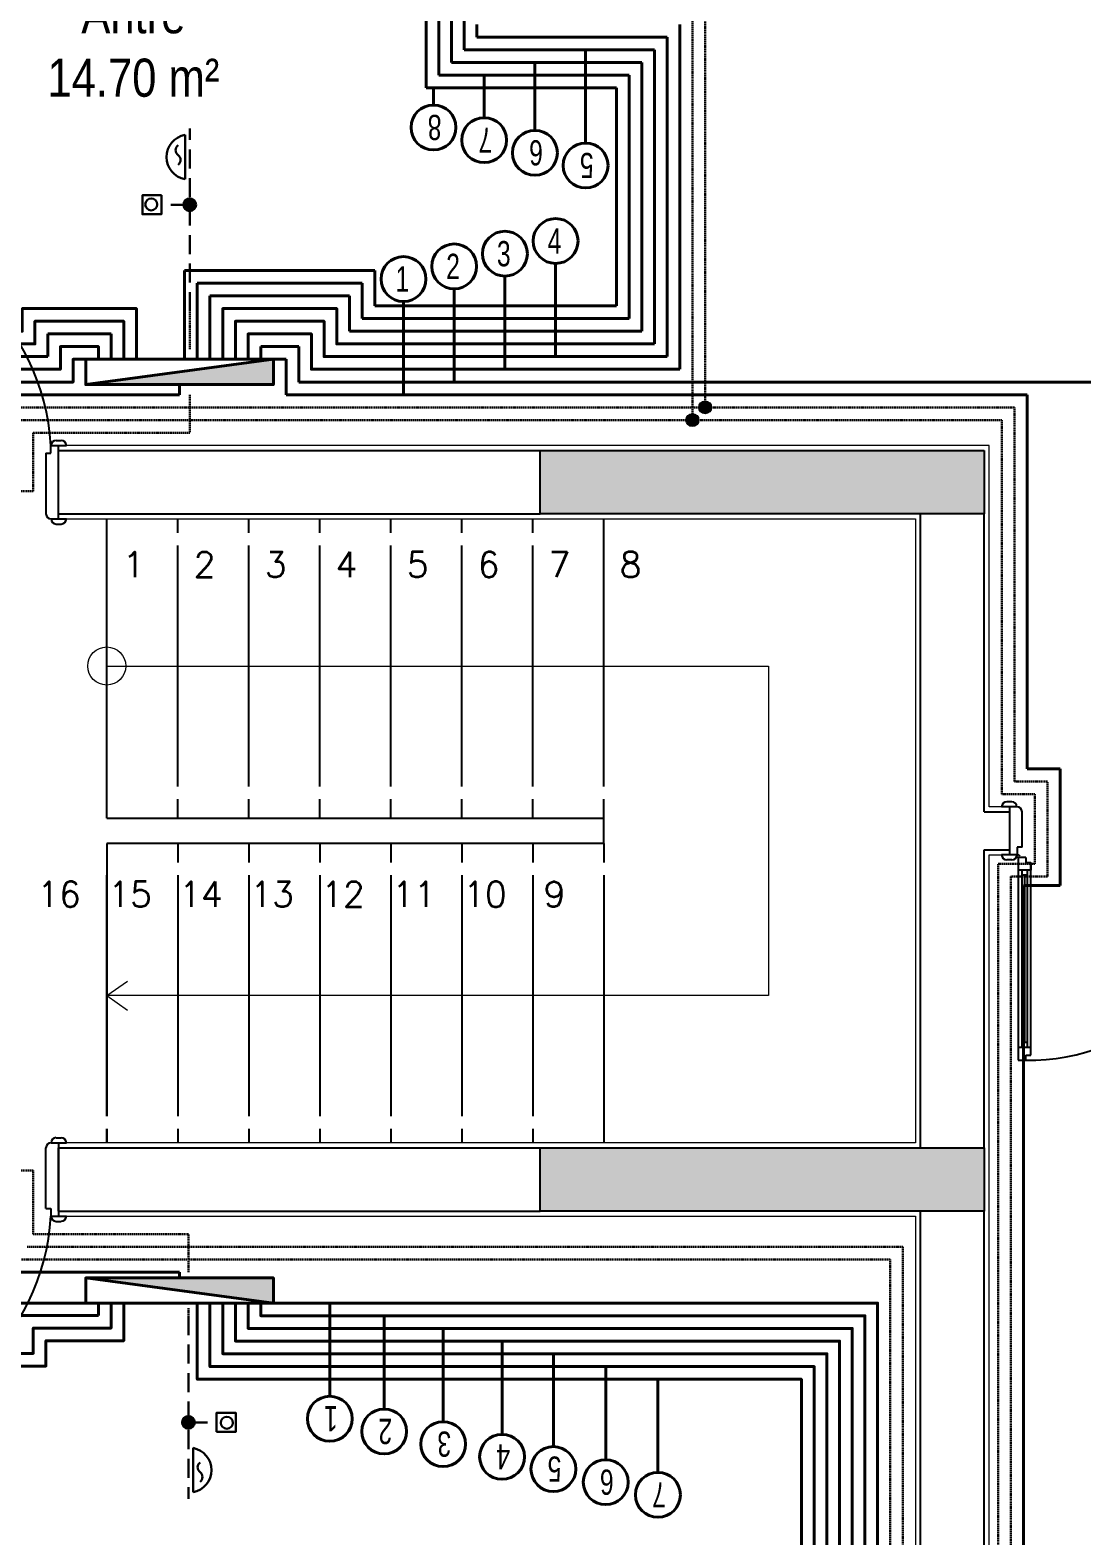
# Model space of a CAD drawing. Header units: metres. Extents: x 134072 to 172200, y 35728 to 38066.
# Drawn here: x 147058 to 147473, y 36656 to 37250 of the extents above; entities that cross this region are included whole.
import ezdxf
from ezdxf.enums import TextEntityAlignment as Align

# ---------------------------------------------------------------- set-up
doc = ezdxf.new("R2010")
doc.units = ezdxf.units.M
doc.linetypes.add('DASHED', pattern=[0.75, 0.5, -0.25])
for name, color, linetype in [('den', 156, 'Continuous'), ('duvaR', 52, 'Continuous'), ('kapı', 129, 'Continuous'), ('Kolon', 175, 'Continuous'), ('yazı', 7, 'Continuous')]:
    doc.layers.add(name, color=color, linetype=linetype)
for name, color, linetype, lineweight in [('m_kuvvetliakım', 1, 'Continuous', 40), ('m_zayıfakım', 2, 'DASHED', 30), ('SEMBOL', 140, 'Continuous', 20), ('sıva', 145, 'Continuous', 5), ('Tarama 13', 221, 'Continuous', 13), ('Text 20', 253, 'Continuous', 20)]:
    doc.layers.add(name, color=color, linetype=linetype, lineweight=lineweight)
doc.styles.add('omr', font='ARIALN.TTF', dxfattribs={"height": 20})
doc.styles.add('ROMANTUR', font='arial.ttf', dxfattribs={"width": 0.7})
doc.styles.get("Standard").update_dxf_attribs({"font": 'txt.shx'})

# ---------------------------------------------------------------- blocks, each defined once
blk = doc.blocks.new('m-tablo')
at = {"layer": 'm_kuvvetliakım'}
blk.add_hatch(color=3, dxfattribs=at).paths.add_polyline_path([(37.01, 0), (37.01, 9.96), (-37.01, 0)])
at = {"layer": 'm_kuvvetliakım', "color": 3}
blk.add_line((37.01, 9.96), (-37.01, 0), dxfattribs=at)
blk.add_lwpolyline([(37.01, 9.96), (37.01, 0), (-37.01, 0), (-37.01, 9.96)], close=True, dxfattribs=at)
blk = doc.blocks.new('m-zil')
at = {"layer": 'm_zayıfakım', "color": 1, "linetype": 'Continuous', "ltscale": 100}
blk.add_line((-8.74, 0), (8.74, 0), dxfattribs=at)
for centre, radius, start, end in [((0, -1.6), 8.88, 10.38886, 169.61114), ((-2.72, 1.3), 2.4, 36.8699, 143.1301), ((1.12, 4.18), 2.4, 216.8699, 323.1301)]:
    blk.add_arc(centre, radius, start, end, dxfattribs=at)
blk = doc.blocks.new('m-zil2')
at = {"layer": 'm_zayıfakım', "color": 3, "linetype": 'Continuous', "ltscale": 100}
blk.add_lwpolyline([(-3.76, 0), (-3.76, 7.51), (3.76, 7.51), (3.76, 0)], close=True, dxfattribs=at)
blk.add_circle((-0.15, 4.01), 2.36, dxfattribs=at)

msp = doc.modelspace()

# ---------------------------------------------------------------- hatches: boundary and pattern name
at = {"layer": 'm_zayıfakım', "linetype": 'Continuous', "ltscale": 100}
h = msp.add_hatch(color=2, dxfattribs=at)
edge = h.paths.add_edge_path()
edge.add_arc((147120.71, 37180.95), 2.5, 0, 360)
h = msp.add_hatch(color=2, dxfattribs=at)
edge = h.paths.add_edge_path()
edge.add_arc((147120.21, 36700.78), 2.5, 0, 360)
at = {"layer": 'SEMBOL'}
for points in [[(147326.55, 37101.06, -1), (147321.45, 37101.06, -1)], [(147321.55, 37096.06, -1), (147316.45, 37096.06, -1)]]:
    msp.add_hatch(color=1, dxfattribs=at).paths.add_polyline_path(points)
at = {"layer": 'Tarama 13'}
h = msp.add_hatch(dxfattribs=at)
h.set_pattern_fill('ANSI33,_O', color=256, scale=2)
h.set_pattern_definition([(45, (120195.359, 22063.553), (-8.980256, 8.980256), []), (45, (120204.339, 22063.553), (-8.980256, 8.980256), [6.35, -3.175])])
h.paths.add_polyline_path([(145539, 37659.06), (145509, 37659.06), (145509, 37599.06), (145539, 37599.06)])
h.paths.add_polyline_path([(145994, 37659.06), (145964, 37659.06), (145964, 37599.06), (145994, 37599.06)])
h.paths.add_polyline_path([(146339, 37784.06), (146314, 37784.06), (146314, 37609.06), (146339, 37609.06)])
h.paths.add_polyline_path([(146954, 37784.06), (146929, 37784.06), (146929, 37609.06), (146954, 37609.06)])
h.paths.add_polyline_path([(146954, 37329.06), (146924, 37329.06), (146924, 37269.06), (146954, 37269.06)])
h.paths.add_polyline_path([(146954, 37084.06), (146929, 37084.06), (146929, 37009.06), (146954, 37009.06)])
h.paths.add_polyline_path([(146339, 37084.06), (146314, 37084.06), (146314, 37009.06), (146339, 37009.06)])
h.paths.add_polyline_path([(146339, 37294.06), (146109, 37294.06), (146109, 37269.06), (146339, 37269.06)])
h.paths.add_polyline_path([(145994, 37084.06), (145819, 37084.06), (145819, 37059.06), (145994, 37059.06)])
h.paths.add_polyline_path([(145539, 37119.06), (145509, 37119.06), (145509, 37059.06), (145539, 37059.06)])
h.paths.add_polyline_path([(146339, 36859.06), (146314, 36859.06), (146314, 36784.06), (146339, 36784.06)])
h.paths.add_polyline_path([(146339, 36599.06), (146309, 36599.06), (146309, 36539.06), (146339, 36539.06)])
h.paths.add_polyline_path([(146339, 36259.06), (146314, 36259.06), (146314, 36084.06), (146339, 36084.06)])
h.paths.add_polyline_path([(145869, 36214.06), (145809, 36214.06), (145809, 36184.06), (145869, 36184.06)])
h.paths.add_polyline_path([(145539, 36244.06), (145509, 36244.06), (145509, 36184.06), (145539, 36184.06)])
h.paths.add_polyline_path([(145539, 36634.06), (145509, 36634.06), (145509, 36574.06), (145539, 36574.06)])
h.paths.add_polyline_path([(145869, 36599.06), (145809, 36599.06), (145809, 36569.06), (145869, 36569.06)])
h.paths.add_polyline_path([(146954, 36599.06), (146924, 36599.06), (146924, 36539.06), (146954, 36539.06)])
h.paths.add_polyline_path([(146954, 36259.06), (146929, 36259.06), (146929, 36084.06), (146954, 36084.06)])
h.paths.add_polyline_path([(147334, 36114.06), (147274, 36114.06), (147274, 36084.06), (147334, 36084.06)])
h.paths.add_polyline_path([(147304, 36599.06), (147274, 36599.06), (147274, 36539.06), (147304, 36539.06)])
h.paths.add_polyline_path([(147434, 36809.06), (147259, 36809.06), (147259, 36784.06), (147434, 36784.06)])
h.paths.add_polyline_path([(146954, 36859.06), (146929, 36859.06), (146929, 36784.06), (146954, 36784.06)])
h.paths.add_polyline_path([(147824, 36114.06), (147764, 36114.06), (147764, 36084.06), (147824, 36084.06)])
h.paths.add_polyline_path([(147924, 36599.06), (147799, 36599.06), (147799, 36574.06), (147924, 36574.06)])
h.paths.add_polyline_path([(147924, 36964.06), (147894, 36964.06), (147894, 36904.06), (147924, 36904.06)])
h.paths.add_polyline_path([(147924, 37294.06), (147799, 37294.06), (147799, 37269.06), (147924, 37269.06)])
h.paths.add_polyline_path([(147304, 37329.06), (147274, 37329.06), (147274, 37269.06), (147304, 37269.06)])
h.paths.add_polyline_path([(147434, 37084.06), (147259, 37084.06), (147259, 37059.06), (147434, 37059.06)])
h.paths.add_polyline_path([(147824, 37784.06), (147764, 37784.06), (147764, 37754.06), (147824, 37754.06)])
h.paths.add_polyline_path([(147334, 37784.06), (147274, 37784.06), (147274, 37754.06), (147334, 37754.06)])

# ---------------------------------------------------------------- linework, layer by layer
at = {"layer": 'den'}
for p, q in [((147088, 37051.56), (147088, 37057.06)), ((147116, 37051.56), (147116, 37057.06)), ((147144, 37051.56), (147144, 37057.06)), ((147172, 37051.56), (147172, 37057.06)), ((147200, 37051.56), (147200, 37057.06)), ((147228, 37051.56), (147228, 37057.06)), ((147256, 37051.56), (147256, 37057.06)), ((147284, 37051.56), (147284, 37057.06)), ((147088, 37046.56), (147088, 37051.56)), ((147284, 37046.56), (147284, 37051.56)), ((147088, 36939.06), (147088, 37046.56)), ((147116, 36951.56), (147116, 37046.56)), ((147144, 36951.56), (147144, 37046.56)), ((147172, 36951.56), (147172, 37046.56)), ((147200, 36951.56), (147200, 37046.56)), ((147228, 36951.56), (147228, 37046.56)), ((147256, 36951.56), (147256, 37046.56)), ((147284, 36951.56), (147284, 37046.56)), ((147116, 36939.06), (147116, 36946.56)), ((147144, 36939.06), (147144, 36946.56)), ((147172, 36939.06), (147172, 36946.56)), ((147200, 36939.06), (147200, 36946.56)), ((147228, 36939.06), (147228, 36946.56)), ((147256, 36939.06), (147256, 36946.56)), ((147284, 36939.06), (147284, 36946.56)), ((147088, 36939.06), (147284, 36939.06)), ((147284, 36929.06), (147284, 36939.06)), ((147088, 36929.06), (147088, 36821.56)), ((147284, 36929.06), (147088, 36929.06)), ((147116, 36929.06), (147116, 36921.56)), ((147144, 36929.06), (147144, 36921.56)), ((147172, 36929.06), (147172, 36921.56)), ((147200, 36929.06), (147200, 36921.56)), ((147228, 36929.06), (147228, 36921.56)), ((147256, 36929.06), (147256, 36921.56)), ((147284, 36929.06), (147284, 36921.56)), ((147088, 36821.56), (147088, 36916.56)), ((147116, 36916.56), (147116, 36821.56)), ((147144, 36916.56), (147144, 36821.56)), ((147172, 36916.56), (147172, 36821.56)), ((147200, 36916.56), (147200, 36821.56)), ((147228, 36916.56), (147228, 36821.56)), ((147256, 36916.56), (147256, 36821.56)), ((147284, 36916.56), (147284, 36821.56)), ((147284, 36821.56), (147284, 36816.56)), ((147088, 36816.56), (147088, 36811.06)), ((147088, 36811.06), (147088, 36816.56)), ((147116, 36816.56), (147116, 36811.06)), ((147144, 36816.56), (147144, 36811.06)), ((147172, 36816.56), (147172, 36811.06)), ((147200, 36816.56), (147200, 36811.06)), ((147228, 36816.56), (147228, 36811.06)), ((147256, 36816.56), (147256, 36811.06)), ((147284, 36816.56), (147284, 36811.06))]:
    msp.add_line(p, q, dxfattribs=at)
at = {"layer": 'duvaR'}
for p, q in [((147069, 37084.06), (147259, 37084.06)), ((147069, 37059.06), (147069, 37084.06)), ((147069, 37059.06), (147259, 37059.06)), ((147409, 36934.06), (147409, 37059.06)), ((147434, 36941.56), (147434, 37059.06)), ((147434, 36941.56), (147444, 36941.56)), ((147444, 36941.56), (147444, 36926.56)), ((147409, 36809.06), (147409, 36934.06)), ((147434, 36926.56), (147444, 36926.56)), ((147434, 36809.06), (147434, 36926.56)), ((147069, 36809.06), (147259, 36809.06)), ((147069, 36784.06), (147069, 36809.06)), ((147069, 36784.06), (147259, 36784.06)), ((147409, 36599.06), (147409, 36784.06)), ((147434, 36599.06), (147434, 36784.06))]:
    msp.add_line(p, q, dxfattribs=at)
at = {"layer": 'kapı'}
for p, q in [((147066, 37083.06), (147066, 37086.06)), ((147066, 37086.06), (147072.13, 37086.06)), ((147068, 37088.05), (147070, 37088.05)), ((147069, 37057.06), (147069, 37086.06)), ((147064, 37083.06), (147064, 37059.06)), ((147064, 37083.06), (147066, 37083.06)), ((147066.13, 37057.06), (147072.13, 37057.06)), ((147068, 37055.06), (147070, 37055.06)), ((147446.87, 36943.56), (147440.87, 36943.56)), ((147445, 36945.55), (147443, 36945.55)), ((147444, 36943.56), (147444, 36924.56)), ((147449, 36927.56), (147449, 36941.56)), ((147447, 36924.56), (147440.87, 36924.56)), ((147447, 36927.56), (147447, 36924.56)), ((147449, 36927.56), (147447, 36927.56)), ((147445, 36922.56), (147443, 36922.56)), ((147450.44, 36923.54), (147447.44, 36923.54)), ((147447.44, 36923.54), (147447.44, 36843.58)), ((147452.44, 36918.54), (147447.44, 36918.54)), ((147448.94, 36918.54), (147448.94, 36848.58)), ((147450.44, 36923.54), (147450.44, 36921.54)), ((147450.44, 36921.54), (147452.44, 36921.54)), ((147450.94, 36918.54), (147450.94, 36848.58)), ((147452.44, 36921.54), (147452.44, 36918.54)), ((147452.44, 36845.58), (147452.44, 36921.54)), ((147450.94, 36916.59), (147448.94, 36916.59)), ((147449.94, 36916.59), (147449.94, 36850.58)), ((147452.44, 36848.58), (147447.44, 36848.58)), ((147450.94, 36850.58), (147448.94, 36850.58)), ((147452.44, 36845.58), (147452.44, 36848.58)), ((147447.44, 36843.58), (147450.44, 36843.58)), ((147450.44, 36843.58), (147450.44, 36845.58)), ((147450.44, 36845.58), (147452.44, 36845.58)), ((147066.13, 36811.06), (147072.13, 36811.06)), ((147068, 36813.05), (147070, 36813.05)), ((147069, 36811.06), (147069, 36782.06)), ((147064, 36785.06), (147064, 36809.06)), ((147064, 36785.06), (147066, 36785.06)), ((147066, 36785.06), (147066, 36782.06)), ((147066, 36782.06), (147072.13, 36782.06)), ((147068, 36780.06), (147070, 36780.06))]:
    msp.add_line(p, q, dxfattribs=at)
msp.add_circle((147447.44, 36924.04), 0.5, dxfattribs=at)
for centre, radius, start, end in [((146974.15, 37079.99), 92.05, 3.7788, 89.19467), ((147068, 37086.05), 2, 90, 179.88691), ((147069.97, 37085.89), 2.16, 4.40266, 89.17522), ((147066.18, 37059.24), 2.19, 184.9061, 268.58154), ((147068.13, 37057.06), 2.01, 180.20235, 266.19689), ((147069.97, 37057.22), 2.16, 270.82737, 355.59468), ((147443.03, 36943.39), 2.16, 90.82737, 175.59468), ((147444.87, 36943.55), 2.01, 0.20235, 86.19689), ((147446.82, 36941.37), 2.19, 4.9061, 88.58154), ((147443.03, 36924.72), 2.16, 184.40266, 269.17522), ((147445, 36924.56), 2, 270, 359.88691), ((147452.01, 36922.58), 79.01, 268.8629, 1.43388), ((147066.18, 36808.87), 2.19, 91.41846, 175.0939), ((147068.13, 36811.05), 2.01, 93.80311, 179.79765), ((147069.97, 36810.89), 2.16, 4.40532, 89.17263), ((146974.15, 36788.12), 92.05, 270.80533, 356.2212), ((147068, 36782.06), 2, 180.11309, 270), ((147069.97, 36782.22), 2.16, 270.82478, 355.59734)]:
    msp.add_arc(centre, radius, start, end, dxfattribs=at)
at = {"layer": 'Kolon'}
for p, q in [((147259, 37059.06), (147259, 37084.06)), ((147259, 37084.06), (147434, 37084.06)), ((147434, 37084.06), (147434, 37059.06)), ((147434, 37059.06), (147259, 37059.06)), ((147259, 36784.06), (147259, 36809.06)), ((147259, 36809.06), (147434, 36809.06)), ((147434, 36809.06), (147434, 36784.06)), ((147434, 36784.06), (147259, 36784.06))]:
    msp.add_line(p, q, dxfattribs=at)
at = {"layer": 'm_kuvvetliakım'}
for p, q in [((147229, 37247.06), (147229, 37306.06)), ((147224, 37301.06), (147224, 37242.06)), ((147219, 37296.06), (147219, 37237.06)), ((147214, 37291.06), (147214, 37232.06)), ((147314, 37116.06), (147314, 37252.06)), ((147229, 37247.06), (147229, 37242.06)), ((147224, 37242.06), (147224, 37237.06)), ((147229, 37242.06), (147234, 37242.06)), ((147274, 37242.06), (147234, 37242.06)), ((147304, 37242.06), (147274, 37242.06)), ((147304, 37126.06), (147304, 37242.06)), ((147219, 37237.06), (147219, 37232.06)), ((147224, 37237.06), (147229, 37237.06)), ((147299, 37237.06), (147299, 37131.06)), ((147214, 37232.06), (147214, 37227.06)), ((147214, 37227.06), (147219, 37227.06)), ((147219, 37232.06), (147224, 37232.06)), ((147289, 37227.06), (147289, 37141.06)), ((147294, 37232.06), (147294, 37136.06)), ((147143.72, 37155.01), (147118.72, 37155.01)), ((147118.72, 37155.01), (147118.72, 37130.01)), ((147143.72, 37150.01), (147123.72, 37150.01)), ((147123.72, 37150.01), (147123.72, 37130.01)), ((147143.72, 37155.01), (147193.72, 37155.01)), ((147143.72, 37150.01), (147188.72, 37150.01)), ((147188.72, 37150.01), (147188.72, 37136.06)), ((147193.72, 37155.01), (147193.72, 37141.06)), ((147143.72, 37145.01), (147128.72, 37145.01)), ((147128.72, 37145.01), (147128.72, 37130.01)), ((147143.72, 37145.01), (147183.72, 37145.01)), ((147183.72, 37145.01), (147183.72, 37131.06)), ((147193.72, 37141.06), (147289, 37141.06)), ((147188.72, 37136.06), (147294, 37136.06)), ((147089.7, 37130.01), (147064.7, 37130.01)), ((147064.7, 37130.01), (147064.7, 37121.06)), ((147089.7, 37120.01), (147089.7, 37130.01)), ((147118.72, 37120.01), (147118.72, 37130.01)), ((147123.72, 37120.01), (147123.72, 37130.01)), ((147128.72, 37120.01), (147128.72, 37130.01)), ((147183.72, 37131.06), (147299, 37131.06)), ((147064.7, 37121.06), (147029, 37121.06)), ((147153.72, 37120.01), (147158.72, 37120.01)), ((147158.72, 37120.01), (147158.72, 37106.06)), ((147116.71, 37106.06), (147116.71, 37110.06)), ((147158.72, 37106.06), (147451, 37106.06)), ((147451, 36958.56), (147451, 37106.06)), ((147464, 36958.56), (147451, 36958.56)), ((147464, 36912.49), (147464, 36958.56)), ((147449.54, 36912.49), (147449.54, 36614.6)), ((147449.54, 36912.49), (147464, 36912.49)), ((147044, 36760.06), (147116.71, 36760.06)), ((147116.71, 36760.06), (147116.71, 36757.77)), ((147079.7, 36747.81), (146961, 36747.81)), ((147084.7, 36747.81), (147084.7, 36742.95)), ((147089.7, 36747.81), (147089.7, 36742.95)), ((147084.7, 36742.95), (146966, 36742.95))]:
    msp.add_line(p, q, dxfattribs=at)
at = {"layer": 'm_kuvvetliakım', "color": 5}
for p, q in [((147234, 37252.06), (147234, 37247.06)), ((147234, 37247.06), (147239, 37247.06)), ((147274, 37247.06), (147239, 37247.06)), ((147309, 37247.06), (147274, 37247.06)), ((147309, 37121.06), (147309, 37247.06)), ((147276.86, 37205.29), (147276.86, 37242.06)), ((147256.86, 37210.29), (147256.86, 37237.06)), ((147216.86, 37220.29), (147216.86, 37227.06)), ((147236.86, 37215.29), (147236.86, 37232.06)), ((147265.03, 37157.82), (147265.03, 37121.06)), ((147245.03, 37152.82), (147245.03, 37116.06)), ((147225.03, 37147.82), (147225.03, 37111.06)), ((147205.03, 37142.82), (147205.03, 37106.06)), ((147148.72, 37125.01), (147163.72, 37125.01)), ((147148.72, 37120.01), (147148.72, 37125.01)), ((147163.72, 37125.01), (147163.72, 37111.06)), ((147163.72, 37111.06), (147534.45, 37111.06)), ((147094.7, 36747.81), (147094.7, 36742.95)), ((147175.97, 36711.05), (147175.97, 36747.81)), ((147197.42, 36706.05), (147197.42, 36742.81)), ((147220.67, 36701.05), (147220.67, 36737.81)), ((147243.91, 36696.05), (147243.91, 36732.81)), ((147264.14, 36691.2), (147264.14, 36727.96)), ((147284.78, 36686.05), (147284.78, 36722.81)), ((147305.38, 36681.05), (147305.38, 36717.81))]:
    msp.add_line(p, q, dxfattribs=at)
for points in [[(146475, 37296.06), (146535.87, 37296.06), (146554, 37296.06), (146554, 37269.06), (146554, 37244.06), (146546, 37244.06), (146546, 37186.06), (146713, 37186.06), (146713, 37194.06), (146771, 37194.06), (146771, 37186.06), (146829, 37186.06), (146922, 37186.06), (146981, 37186.06), (146981, 37111.06), (147019, 37111.06), (147019, 37131.06), (147054.7, 37131.06), (147054.7, 37140.01), (147099.7, 37140.01), (147099.7, 37120.01)], [(146844, 37166.06), (146961, 37166.06), (146961, 37091.06), (147039, 37091.06), (147039, 37111.06), (147074.7, 37111.06), (147074.7, 37120.01), (147079.7, 37120.01)], [(147138.72, 37120.01), (147138.72, 37135.01), (147173.72, 37135.01), (147173.72, 37121.06), (147309, 37121.06)], [(147148.72, 36747.81), (147148.72, 36742.81), (147387, 36742.81), (147387, 36616.06), (147381.5, 36616.06), (147381.5, 36552.06)], [(147094.7, 36742.95), (147094.7, 36732.95), (147064, 36732.95), (147064, 36722.95), (146986, 36722.95), (146986, 36606.06), (146954, 36606.06), (146924, 36606.06), (146754, 36606.06)]]:
    msp.add_lwpolyline(points, dxfattribs=at)
at = {"layer": 'm_kuvvetliakım'}
for points in [[(146351, 37291.06), (146535.87, 37291.06), (146549, 37291.06), (146549, 37269.06), (146549, 37249.06), (146541, 37249.06), (146541, 37181.06), (146718, 37181.06), (146718, 37189.06), (146766, 37189.06), (146766, 37181.06), (146829, 37181.06), (146922, 37181.06), (146976, 37181.06), (146976, 37106.06), (147024, 37106.06), (147024, 37126.06), (147059.7, 37126.06), (147059.7, 37135.01), (147094.7, 37135.01), (147094.7, 37120.01)], [(147299, 37237.06), (147274, 37237.06), (147229, 37237.06)], [(147289, 37227.06), (147274, 37227.06), (147219, 37227.06)], [(147294, 37232.06), (147274, 37232.06), (147224, 37232.06)], [(147084.7, 37120.01), (147084.7, 37125.01), (147069.7, 37125.01), (147069.7, 37116.06), (147034, 37116.06), (147034, 37096.06), (146966, 37096.06), (146966, 37171.06), (146922, 37171.06), (146756, 37171.06), (146756, 37179.06), (146728, 37179.06), (146728, 37171.06), (146531, 37171.06), (146531, 37179.06)], [(147133.72, 37120.01), (147133.72, 37140.01), (147178.72, 37140.01), (147178.72, 37126.06), (147304, 37126.06)], [(147143.72, 37120.01), (147143.72, 37130.01), (147168.72, 37130.01), (147168.72, 37116.06), (147314, 37116.06)], [(147116.71, 37106.06), (147044, 37106.06)], [(147123.72, 36747.81), (147123.72, 36717.81), (147362, 36717.81), (147362, 36641.06), (147356.5, 36641.06), (147356.5, 36628.05), (147169, 36628.05)], [(147128.72, 36747.81), (147128.72, 36722.81), (147367, 36722.81), (147367, 36636.06), (147361.5, 36636.06), (147361.5, 36623.05), (147174, 36623.05)], [(147133.72, 36747.81), (147133.72, 36727.81), (147372, 36727.81), (147372, 36631.06), (147366.5, 36631.06), (147366.5, 36618.05), (147179, 36618.05)], [(147138.72, 36747.81), (147138.72, 36732.81), (147377, 36732.81), (147377, 36626.06), (147371.5, 36626.06), (147371.5, 36613.05), (147184, 36613.05)], [(147143.72, 36747.81), (147143.72, 36737.81), (147382, 36737.81), (147382, 36621.06), (147376.5, 36621.06), (147376.5, 36608.05), (147239, 36608.05)], [(147153.72, 36747.81), (147392, 36747.81), (147392, 36611.06), (147386.5, 36611.06), (147386.5, 36557.06)], [(147089.7, 36742.95), (147089.7, 36737.95), (147059, 36737.95), (147059, 36727.95), (146981, 36727.95), (146981, 36611.06), (146954, 36611.06), (146924, 36611.06), (146694, 36611.06)]]:
    msp.add_lwpolyline(points, dxfattribs=at)
at = {"layer": 'm_kuvvetliakım', "color": 5}
for centre in [(147216.86, 37211.44), (147236.86, 37206.44), (147256.86, 37201.44), (147276.86, 37196.44), (147265.03, 37166.67), (147245.03, 37161.67), (147225.03, 37156.67), (147205.03, 37151.67), (147175.97, 36702.2), (147197.42, 36697.2), (147220.67, 36692.2), (147243.91, 36687.2), (147264.14, 36682.35), (147284.78, 36677.2), (147305.38, 36672.2)]:
    msp.add_circle(centre, 8.85, dxfattribs=at)
at = {"layer": 'm_zayıfakım'}
for p, q in [((147319, 37257.06), (147319, 37096.06)), ((147441, 36948.56), (147441, 37096.06)), ((147454, 36948.56), (147441, 36948.56)), ((147454, 36921.02), (147454, 36948.56))]:
    msp.add_line(p, q, dxfattribs=at)
at = {"layer": 'm_zayıfakım', "color": 30}
for p, q in [((147324, 37262.06), (147324, 37101.06)), ((147446, 36953.56), (147446, 37101.06)), ((147459, 36953.56), (147446, 36953.56)), ((147459, 36916.02), (147459, 36953.56)), ((147051.55, 36765.06), (147397, 36765.06)), ((147397, 36765.06), (147397, 36606.06))]:
    msp.add_line(p, q, dxfattribs=at)
at = {"layer": 'm_zayıfakım', "color": 3, "linetype": 'DASHED', "ltscale": 15}
for p, q in [((147120.71, 37139.01), (147120.71, 37211.05)), ((147120.71, 37180.95), (147109.57, 37180.95)), ((147120.21, 36742.71), (147120.21, 36670.68)), ((147120.21, 36700.78), (147131.35, 36700.78))]:
    msp.add_line(p, q, dxfattribs=at)
at = {"layer": 'm_zayıfakım', "color": 3}
for p, q in [((147120.71, 37124.01), (147120.71, 37139.01)), ((147120.71, 37106.06), (147120.71, 37091.06)), ((147059, 37091.06), (147059, 37068.06)), ((146994, 37068.06), (147059, 37068.06)), ((146994, 36800.06), (147059, 36800.06)), ((147059, 36775.06), (147059, 36800.06)), ((147120.21, 36760.06), (147120.21, 36775.06)), ((147120.21, 36745.81), (147120.21, 36742.71))]:
    msp.add_line(p, q, dxfattribs=at)
at = {"layer": 'm_zayıfakım', "color": 30}
for points in [[(147446, 37101.06), (147049, 37101.06)], [(147459, 36916.02), (147444.54, 36916.02), (147444.54, 36609.6), (147893.46, 36609.6), (147893.46, 36892.06), (147882, 36892.06), (147882, 36914.56), (147758.94, 36914.56)]]:
    msp.add_lwpolyline(points, dxfattribs=at)
at = {"layer": 'm_zayıfakım'}
for points in [[(147441, 37096.06), (147054, 37096.06)], [(147898.46, 36897.06), (147898.46, 36604.6), (147439.54, 36604.6), (147439.54, 36921.02), (147454, 36921.02)], [(147056.55, 36770.06), (147402, 36770.06), (147402, 36601.06)]]:
    msp.add_lwpolyline(points, dxfattribs=at)
at = {"layer": 'm_zayıfakım', "color": 3}
for points in [[(147120.71, 37091.06), (147059, 37091.06)], [(147059, 36775.06), (147120.21, 36775.06)]]:
    msp.add_lwpolyline(points, dxfattribs=at)
at = {"layer": 'm_zayıfakım', "color": 2, "linetype": 'Continuous', "ltscale": 100}
for centre in [(147120.71, 37180.95), (147120.21, 36700.78)]:
    msp.add_circle(centre, 2.5, dxfattribs=at)
at = {"layer": 'SEMBOL', "color": 1}
for centre in [(147324, 37101.06), (147319, 37096.06)]:
    msp.add_circle(centre, 2.55, dxfattribs=at)
at = {"layer": 'sıva'}
for p, q in [((147436, 37086.06), (147067, 37086.06)), ((147436, 36943.56), (147436, 37086.06)), ((147446, 36943.56), (147436, 36943.56)), ((147067, 36782.06), (147067, 36782.06)), ((147067, 36782.06), (147407, 36782.06)), ((147407, 36782.06), (147407, 36601.06))]:
    msp.add_line(p, q, dxfattribs=at)
for points in [[(147067, 37057.06), (147407, 37057.06), (147407, 36811.06), (147067, 36811.06)], [(147911, 36698.56), (147902, 36698.56), (147902, 36601.06), (147436, 36601.06), (147436, 36924.56), (147446, 36924.56)]]:
    msp.add_lwpolyline(points, dxfattribs=at)
at = {"layer": 'Text 20'}
for p, q in [((147088, 36999.06), (147284, 36999.06)), ((147284, 36999.06), (147349, 36999.06)), ((147349, 36999.06), (147349, 36869.06)), ((147088, 36869.06), (147096.19, 36874.79)), ((147284, 36869.06), (147088, 36869.06)), ((147088, 36869.06), (147096.19, 36863.32)), ((147349, 36869.06), (147284, 36869.06))]:
    msp.add_line(p, q, dxfattribs=at)
msp.add_circle((147088, 36999.06), 7.5, dxfattribs=at)

# ---------------------------------------------------------------- block references
at = {"layer": 'm_kuvvetliakım'}
msp.add_blockref('m-tablo', (147116.71, 37110.06), dxfattribs=at)
at = {"layer": 'm_kuvvetliakım', "xscale": -1, "rotation": 180}
msp.add_blockref('m-tablo', (147116.71, 36757.77), dxfattribs=at)
at = {"layer": 'm_zayıfakım', "color": 30, "xscale": -1}
for name, p, rotation in [('m-zil', (147118.87, 37199.77), 90), ('m-zil2', (147109.57, 37180.95), 90), ('m-zil2', (147131.35, 36700.78), 270), ('m-zil', (147122.05, 36681.96), 270)]:
    msp.add_blockref(name, p, dxfattribs=dict(at, rotation=rotation))

# ---------------------------------------------------------------- texts
at = {"layer": 'm_kuvvetliakım', "color": 5, "style": 'ROMANTUR', "width": 0.7}
for s, p in [('8', (147217.31, 37211.44)), ('7', (147237.31, 37206.44)), ('6', (147257.31, 37201.44)), ('5', (147277.31, 37196.44)), ('1', (147176.42, 36702.2)), ('2', (147197.86, 36697.2)), ('3', (147221.12, 36692.2)), ('4', (147244.36, 36687.2)), ('5', (147264.58, 36682.35)), ('6', (147285.23, 36677.2)), ('7', (147305.82, 36672.2))]:
    msp.add_text(s, height=9.95, rotation=180, dxfattribs=at).set_placement(p, align=Align.MIDDLE_CENTER)
for s, p in [('4', (147264.58, 37166.67)), ('2', (147224.58, 37156.67)), ('3', (147244.58, 37161.67)), ('1', (147204.58, 37151.67))]:
    msp.add_text(s, height=9.95, dxfattribs=at).set_placement(p, align=Align.MIDDLE_CENTER)
at = {"layer": 'Text 20'}
for s, p in [('1', (147094.3, 37034.06)), ('2', (147122.3, 37034.06)), ('3', (147150.3, 37034.06)), ('4', (147178.3, 37034.06)), ('5', (147206.3, 37034.06)), ('6', (147234.3, 37034.06)), ('7', (147262.3, 37034.06)), ('8', (147290.3, 37034.06)), ('16', (147060.6, 36904.06)), ('15', (147088.6, 36904.06)), ('14', (147116.6, 36904.06)), ('13', (147144.6, 36904.06)), ('12', (147172.6, 36904.06)), ('11', (147200.6, 36904.06)), ('10', (147228.6, 36904.06)), ('9', (147260.3, 36904.06))]:
    msp.add_text(s, height=10, dxfattribs=at).set_placement(p)
at = {"layer": 'yazı', "lineweight": 20, "insert": (147098.5, 37263.58), "char_height": 15, "width": 139.1913, "attachment_point": 2, "style": 'omr'}
msp.add_mtext('Antre\\P14.70 m²', dxfattribs=at)

doc.saveas('drawing.dxf')
